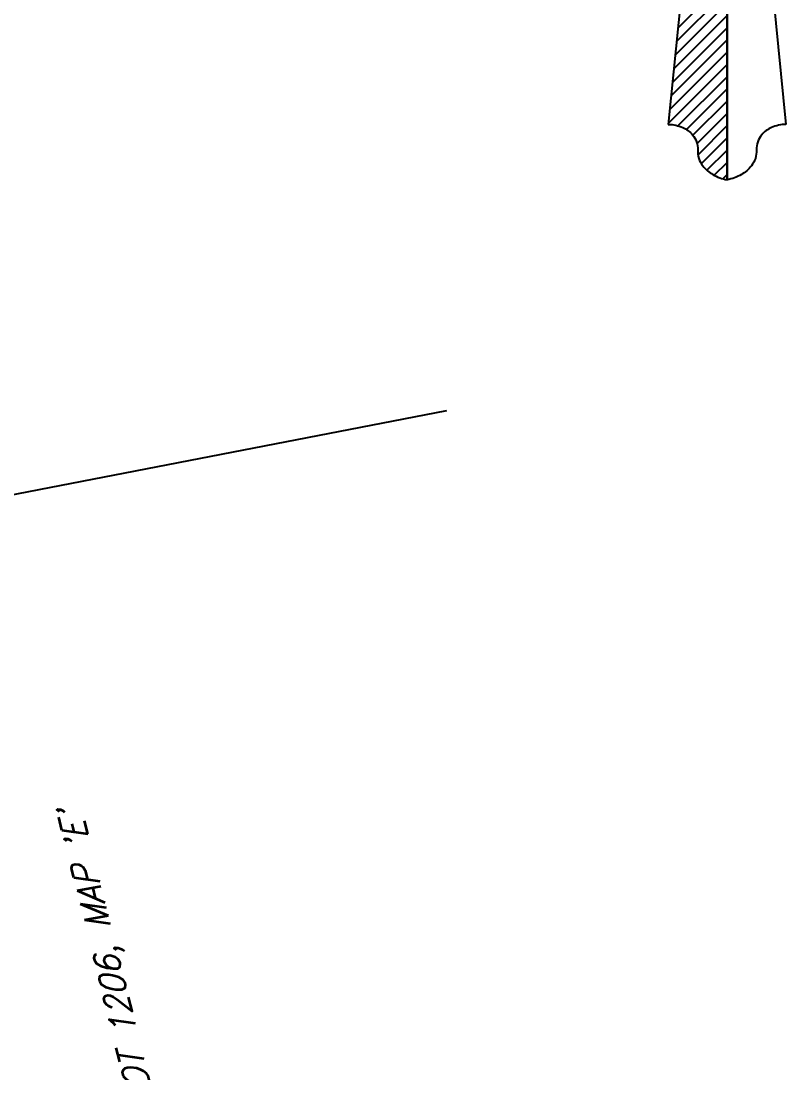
# Model space of a CAD drawing. Header units: feet. Extents: x 1023941 to 1026768, y 90264 to 94497.
# Drawn here: x 1026345.5 to 1026433.9, y 91787.4 to 91908.9 of the extents above; entities that cross this region are included whole.
import ezdxf

# ---------------------------------------------------------------- set-up
doc = ezdxf.new("R2010")
doc.units = ezdxf.units.FT
doc.header["$MEASUREMENT"] = 0
for name, color, linetype in [('E1ABL', 4, 'Continuous'), ('E6ABT-L', 4, 'Continuous'), ('P1NAS', 4, 'Continuous')]:
    doc.layers.add(name, color=color, linetype=linetype)
doc.styles.add('80SL', font='simplex.shx', dxfattribs={"oblique": 22, "height": 2.8})

# ---------------------------------------------------------------- blocks, each defined once
blk = doc.blocks.new('PAR-A')
at = {"layer": 'P1NAS'}
for p, q in [((0, -1.95), (0, 1.95)), ((0, -0.04), (0, -1.95)), ((0, -0.08), (-0.17, -1.79)), ((0, -0.08), (0.17, -1.79)), ((-0.1423, -1.5118), (0, -1.3694)), ((-0.1462, -1.551), (0, -1.4048)), ((-0.1501, -1.5903), (0, -1.4401)), ((-0.154, -1.6295), (0, -1.4755)), ((-0.158, -1.6688), (0, -1.5108)), ((-0.1619, -1.708), (0, -1.5462)), ((-0.1658, -1.7473), (0, -1.5815)), ((-0.1697, -1.7866), (0, -1.6169)), ((-0.1421, -1.7943), (0, -1.6523)), ((-0.1173, -1.8049), (0, -1.6876)), ((-0.0987, -1.8216), (0, -1.723)), ((-0.0869, -1.8453), (0, -1.7583)), ((-0.0841, -1.8778), (0, -1.7937)), ((-0.0745, -1.9035), (0, -1.829)), ((-0.0582, -1.9226), (0, -1.8644)), ((-0.0373, -1.937), (0, -1.8997)), ((-0.0121, -1.9472), (0, -1.9351))]:
    blk.add_line(p, q, dxfattribs=at)
for points in [[(-0.17, -1.79, -0.093518), (-0.128, -1.7993, -0.116423), (-0.1, -1.82, -0.187274), (-0.0849, -1.8637, 0.176917), (-0.07, -1.91, 0.09767), (-0.0414, -1.9348, 0.083681), (0, -1.95)], [(0.17, -1.79, 0.093518), (0.128, -1.7993, 0.116423), (0.1, -1.82, 0.187274), (0.0849, -1.8637, -0.176917), (0.07, -1.91, -0.09767), (0.0414, -1.9348, -0.083681), (0, -1.95)]]:
    blk.add_lwpolyline(points, format="xyb", dxfattribs=at)
blk = doc.blocks.new('PAR')
blk.add_blockref('PAR-A', (0, 0))

msp = doc.modelspace()

# ---------------------------------------------------------------- linework, layer by layer
at = {"layer": 'E1ABL'}
msp.add_line((1026311.3017, 91847.78205), (1026394.69586, 91863.94624), dxfattribs=at)

# ---------------------------------------------------------------- block references
at = {"xscale": 40, "yscale": 40, "zscale": 40}
msp.add_blockref('PAR', (1026427.09245, 91968.60119), dxfattribs=at)

# ---------------------------------------------------------------- texts
at = {"layer": 'E6ABT-L', "style": '80SL', "oblique": 22}
msp.add_text("LOT 1206, MAP 'E'", height=2.8, rotation=104, dxfattribs=at).set_placement((1026361.06436, 91783.61811))

doc.saveas('drawing.dxf')
